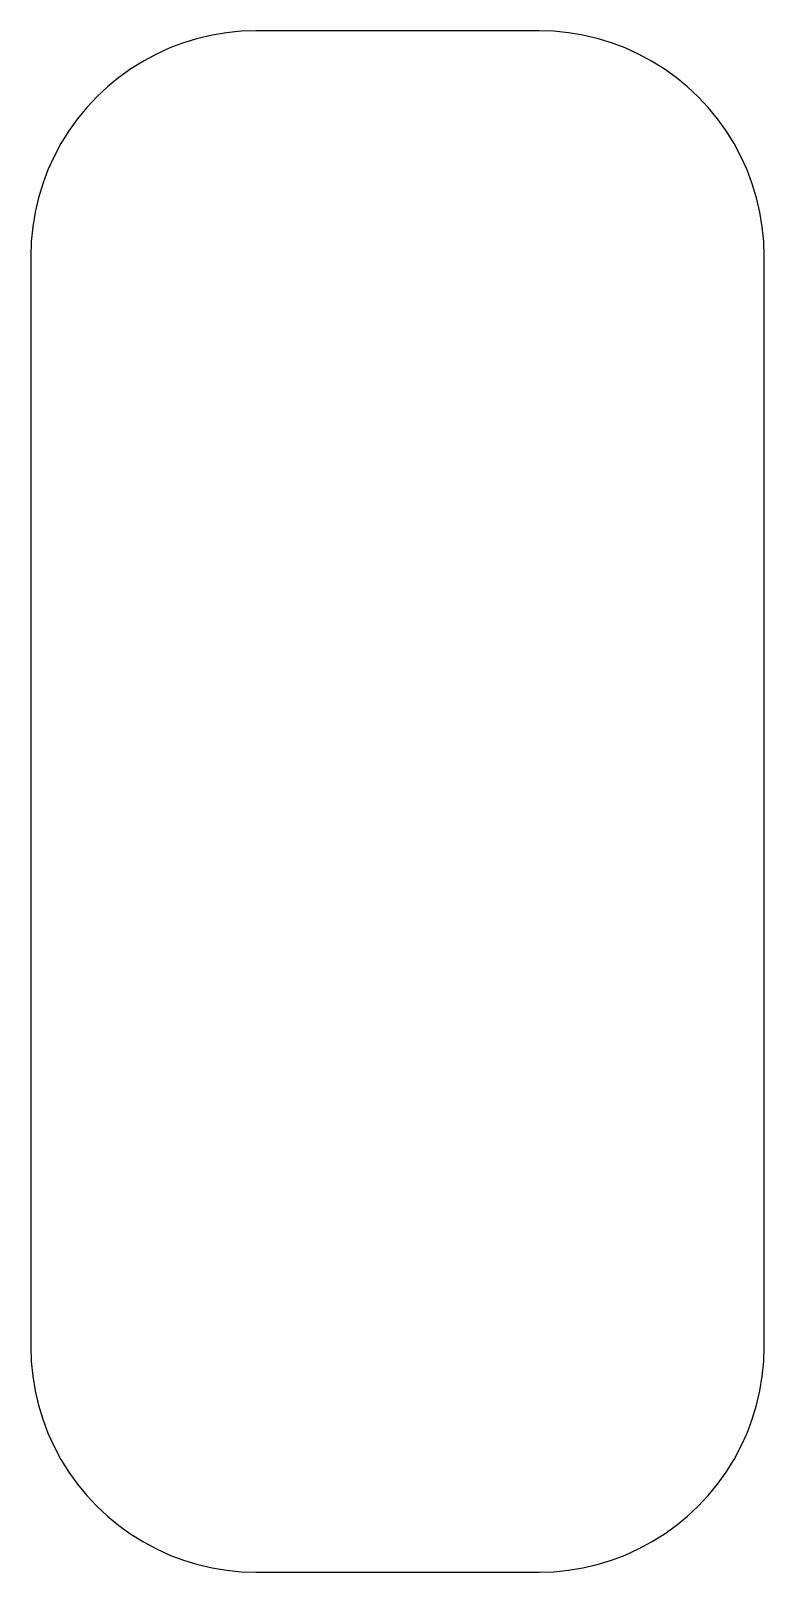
# Model space of a CAD drawing. Header units: millimetres. Extents: x 138.3 to 161.1, y -35.9 to 12.
import ezdxf

# ---------------------------------------------------------------- set-up
doc = ezdxf.new("R2010")
doc.units = ezdxf.units.MM

msp = doc.modelspace()

# ---------------------------------------------------------------- linework, layer by layer
at = {"layer": 'CUT'}
msp.add_lwpolyline([(154.5828, -35.88), (155.0387, -35.8351), (155.4906, -35.7605), (155.9367, -35.6565), (156.3751, -35.5235), (156.8038, -35.3622), (157.221, -35.1731), (157.625, -34.9572), (158.014, -34.7153), (158.3863, -34.4485), (158.7404, -34.1579), (159.0747, -33.8447), (159.3879, -33.5104), (159.6785, -33.1563), (159.9453, -32.784), (160.1872, -32.395), (160.4031, -31.991), (160.5922, -31.5738), (160.7535, -31.1451), (160.8865, -30.7067), (160.9905, -30.2606), (161.0651, -29.8087), (161.11, -29.3528), (161.125, -28.895), (161.125, 5), (161.11, 5.4578), (161.0651, 5.9137), (160.9905, 6.3656), (160.8865, 6.8117), (160.7535, 7.2501), (160.5922, 7.6788), (160.4031, 8.096), (160.1872, 8.5), (159.9453, 8.889), (159.6785, 9.2613), (159.3879, 9.6154), (159.0747, 9.9497), (158.7404, 10.2629), (158.3863, 10.5535), (158.014, 10.8203), (157.625, 11.0622), (157.221, 11.2781), (156.8038, 11.4672), (156.3751, 11.6285), (155.9367, 11.7615), (155.4906, 11.8655), (155.0387, 11.9401), (154.5828, 11.985), (154.125, 12), (145.325, 12), (144.8672, 11.985), (144.4113, 11.9401), (143.9594, 11.8655), (143.5133, 11.7615), (143.0749, 11.6285), (142.6462, 11.4672), (142.229, 11.2781), (141.825, 11.0622), (141.436, 10.8203), (141.0637, 10.5535), (140.7096, 10.2629), (140.3753, 9.9497), (140.0621, 9.6154), (139.7715, 9.2613), (139.5047, 8.889), (139.2628, 8.5), (139.0469, 8.096), (138.8578, 7.6788), (138.6965, 7.2501), (138.5635, 6.8117), (138.4595, 6.3656), (138.3849, 5.9137), (138.34, 5.4578), (138.325, 5), (138.325, -28.895), (138.34, -29.3528), (138.3849, -29.8087), (138.4595, -30.2606), (138.5635, -30.7067), (138.6965, -31.1451), (138.8578, -31.5738), (139.0469, -31.991), (139.2628, -32.395), (139.5047, -32.784), (139.7715, -33.1563), (140.0621, -33.5104), (140.3753, -33.8447), (140.7096, -34.1579), (141.0637, -34.4485), (141.436, -34.7153), (141.825, -34.9572), (142.229, -35.1731), (142.6462, -35.3622), (143.0749, -35.5235), (143.5133, -35.6565), (143.9594, -35.7605), (144.4113, -35.8351), (144.8672, -35.88), (145.325, -35.895), (154.125, -35.895)], close=True, dxfattribs=at)

doc.saveas('drawing.dxf')
